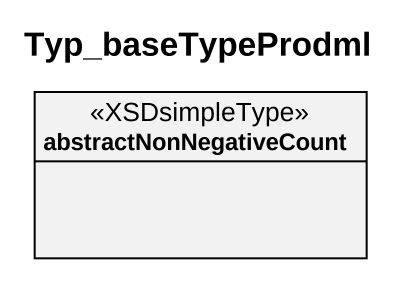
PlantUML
@startuml
title Typ_baseTypeProdml
hide circle
hide empty members
class abstractNonNegativeCount <<XSDsimpleType>>
@enduml
